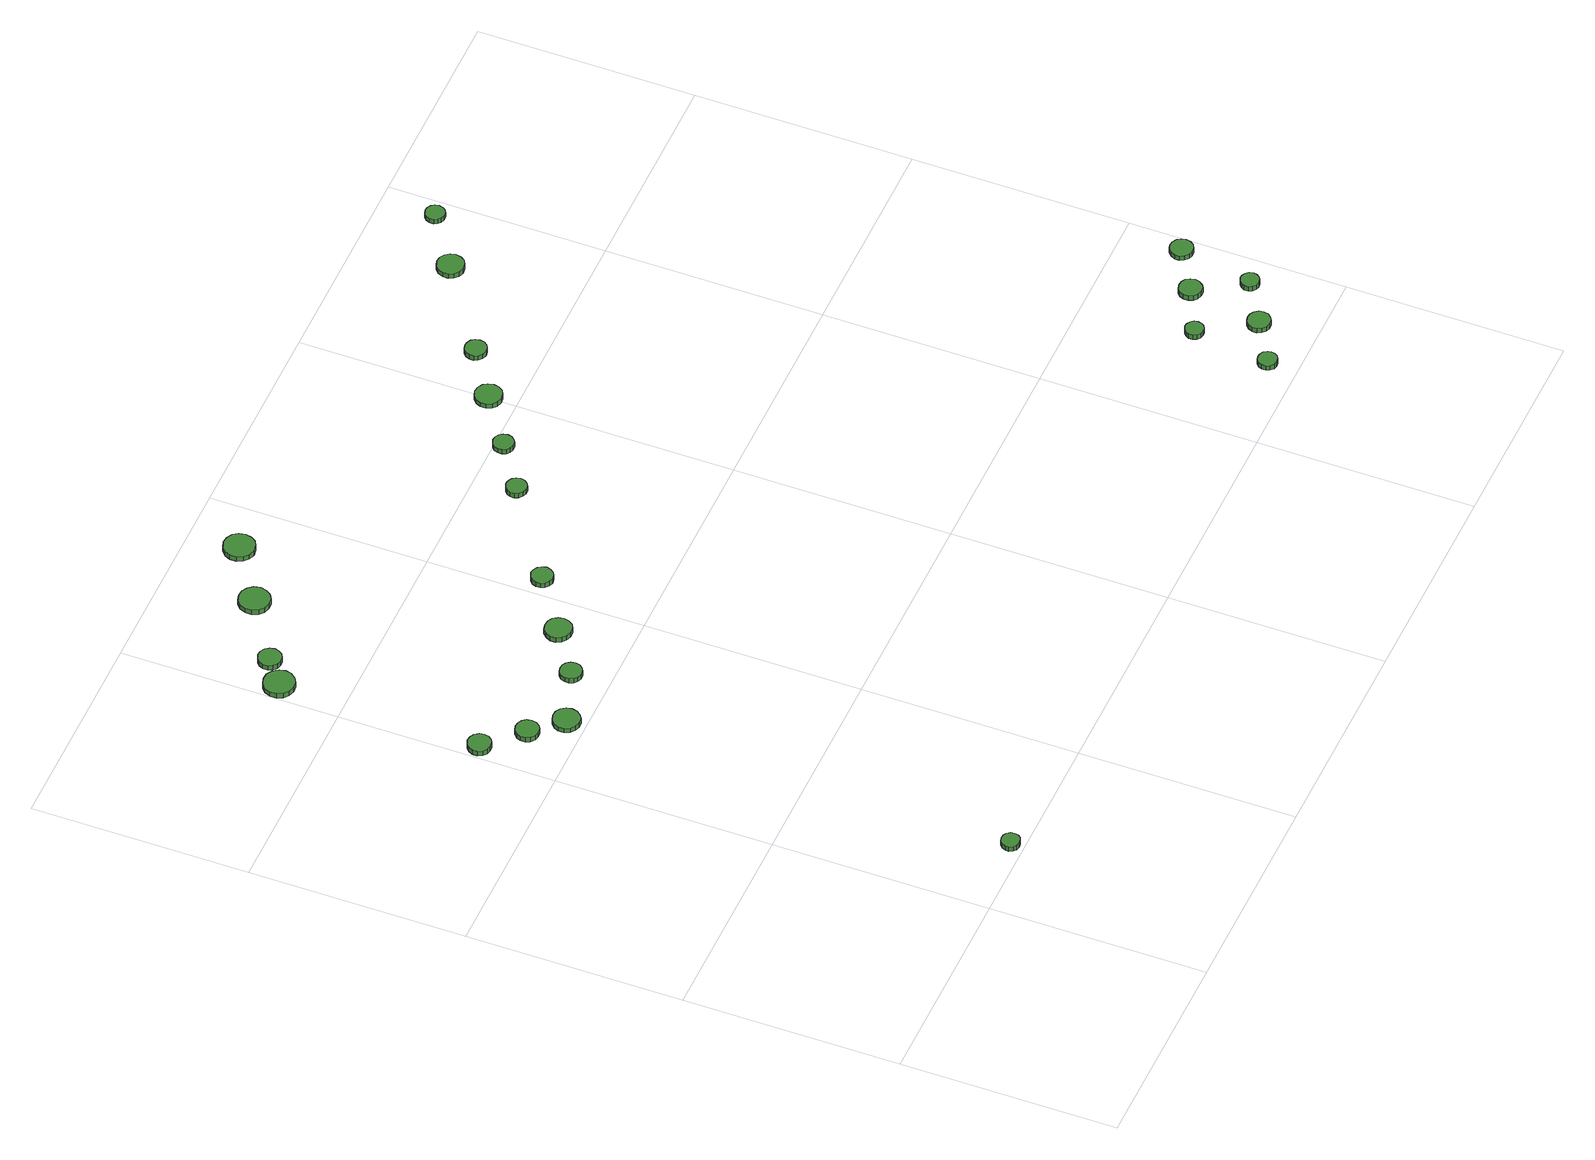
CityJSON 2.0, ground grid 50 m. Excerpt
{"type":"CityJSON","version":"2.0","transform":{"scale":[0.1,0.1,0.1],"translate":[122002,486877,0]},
"CityObjects":{
"tree1":{"type":"SolitaryVegetationObject","attributes":{"function":"something"},"geometry":[{"type":"MultiSurface","lod":"1","boundaries":[[[0,1,2,3,4,5,6,7,8,9,10,11,12,13,14]],[[15,16,17,18,19,20,21,22,23,24,25,26,27,28,29]],[[0,29,28,1]],[[1,28,27,2]],[[2,27,26,3]],[[3,26,25,4]],[[4,25,24,5]],[[5,24,23,6]],[[6,23,22,7]],[[7,22,21,8]],[[8,21,20,9]],[[9,20,19,10]],[[10,19,18,11]],[[11,18,17,12]],[[12,17,16,13]],[[13,16,15,14]],[[14,15,29,0]]]}]},
"tree2":{"type":"SolitaryVegetationObject","attributes":{"function":"something"},"geometry":[{"type":"MultiSurface","lod":"1","boundaries":[[[30,31,32,33,34,35,36,37,38,39,40,41,42,43,44]],[[45,46,47,48,49,50,51,52,53,54,55,56,57,58,59]],[[30,59,58,31]],[[31,58,57,32]],[[32,57,56,33]],[[33,56,55,34]],[[34,55,54,35]],[[35,54,53,36]],[[36,53,52,37]],[[37,52,51,38]],[[38,51,50,39]],[[39,50,49,40]],[[40,49,48,41]],[[41,48,47,42]],[[42,47,46,43]],[[43,46,45,44]],[[44,45,59,30]]]}]},
"tree3":{"type":"SolitaryVegetationObject","attributes":{"function":"something"},"geometry":[{"type":"MultiSurface","lod":"1","boundaries":[[[60,61,62,63,64,65,66,67,68,69,70,71,72,73,74]],[[75,76,77,78,79,80,81,82,83,84,85,86,87,88,89]],[[60,89,88,61]],[[61,88,87,62]],[[62,87,86,63]],[[63,86,85,64]],[[64,85,84,65]],[[65,84,83,66]],[[66,83,82,67]],[[67,82,81,68]],[[68,81,80,69]],[[69,80,79,70]],[[70,79,78,71]],[[71,78,77,72]],[[72,77,76,73]],[[73,76,75,74]],[[74,75,89,60]]]}]},
"tree4":{"type":"SolitaryVegetationObject","attributes":{"function":"something"},"geometry":[{"type":"MultiSurface","lod":"1","boundaries":[[[90,91,92,93,94,95,96,97,98,99,100,101,102,103,104]],[[105,106,107,108,109,110,111,112,113,114,115,116,117,118,119]],[[90,119,118,91]],[[91,118,117,92]],[[92,117,116,93]],[[93,116,115,94]],[[94,115,114,95]],[[95,114,113,96]],[[96,113,112,97]],[[97,112,111,98]],[[98,111,110,99]],[[99,110,109,100]],[[100,109,108,101]],[[101,108,107,102]],[[102,107,106,103]],[[103,106,105,104]],[[104,105,119,90]]]}]},
"tree5":{"type":"SolitaryVegetationObject","attributes":{"function":"something"},"geometry":[{"type":"MultiSurface","lod":"1","boundaries":[[[120,121,122,123,124,125,126,127,128,129,130,131,132,133,134]],[[135,136,137,138,139,140,141,142,143,144,145,146,147,148,149]],[[120,149,148,121]],[[121,148,147,122]],[[122,147,146,123]],[[123,146,145,124]],[[124,145,144,125]],[[125,144,143,126]],[[126,143,142,127]],[[127,142,141,128]],[[128,141,140,129]],[[129,140,139,130]],[[130,139,138,131]],[[131,138,137,132]],[[132,137,136,133]],[[133,136,135,134]],[[134,135,149,120]]]}]},
"tree6":{"type":"SolitaryVegetationObject","attributes":{"function":"something"},"geometry":[{"type":"MultiSurface","lod":"1","boundaries":[[[150,151,152,153,154,155,156,157,158,159,160,161,162,163,164]],[[165,166,167,168,169,170,171,172,173,174,175,176,177,178,179]],[[150,179,178,151]],[[151,178,177,152]],[[152,177,176,153]],[[153,176,175,154]],[[154,175,174,155]],[[155,174,173,156]],[[156,173,172,157]],[[157,172,171,158]],[[158,171,170,159]],[[159,170,169,160]],[[160,169,168,161]],[[161,168,167,162]],[[162,167,166,163]],[[163,166,165,164]],[[164,165,179,150]]]}]},
"tree7":{"type":"SolitaryVegetationObject","attributes":{"function":"something"},"geometry":[{"type":"MultiSurface","lod":"1","boundaries":[[[180,181,182,183,184,185,186,187,188,189,190,191,192,193,194]],[[195,196,197,198,199,200,201,202,203,204,205,206,207,208,209]],[[180,209,208,181]],[[181,208,207,182]],[[182,207,206,183]],[[183,206,205,184]],[[184,205,204,185]],[[185,204,203,186]],[[186,203,202,187]],[[187,202,201,188]],[[188,201,200,189]],[[189,200,199,190]],[[190,199,198,191]],[[191,198,197,192]],[[192,197,196,193]],[[193,196,195,194]],[[194,195,209,180]]]}]},
"tree8":{"type":"SolitaryVegetationObject","attributes":{"function":"something"},"geometry":[{"type":"MultiSurface","lod":"1","boundaries":[[[210,211,212,213,214,215,216,217,218,219,220,221,222,223,224]],[[225,226,227,228,229,230,231,232,233,234,235,236,237,238,239]],[[210,239,238,211]],[[211,238,237,212]],[[212,237,236,213]],[[213,236,235,214]],[[214,235,234,215]],[[215,234,233,216]],[[216,233,232,217]],[[217,232,231,218]],[[218,231,230,219]],[[219,230,229,220]],[[220,229,228,221]],[[221,228,227,222]],[[222,227,226,223]],[[223,226,225,224]],[[224,225,239,210]]]}]},
"tree9":{"type":"SolitaryVegetationObject","attributes":{"function":"something"},"geometry":[{"type":"MultiSurface","lod":"1","boundaries":[[[240,241,242,243,244,245,246,247,248,249,250,251,252,253,254]],[[255,256,257,258,259,260,261,262,263,264,265,266,267,268,269]],[[240,269,268,241]],[[241,268,267,242]],[[242,267,266,243]],[[243,266,265,244]],[[244,265,264,245]],[[245,264,263,246]],[[246,263,262,247]],[[247,262,261,248]],[[248,261,260,249]],[[249,260,259,250]],[[250,259,258,251]],[[251,258,257,252]],[[252,257,256,253]],[[253,256,255,254]],[[254,255,269,240]]]}]},
"tree10":{"type":"SolitaryVegetationObject","attributes":{"function":"something"},"geometry":[{"type":"MultiSurface","lod":"1","boundaries":[[[270,271,272,273,274,275,276,277,278,279,280,281,282,283,284]],[[285,286,287,288,289,290,291,292,293,294,295,296,297,298,299]],[[270,299,298,271]],[[271,298,297,272]],[[272,297,296,273]],[[273,296,295,274]],[[274,295,294,275]],[[275,294,293,276]],[[276,293,292,277]],[[277,292,291,278]],[[278,291,290,279]],[[279,290,289,280]],[[280,289,288,281]],[[281,288,287,282]],[[282,287,286,283]],[[283,286,285,284]],[[284,285,299,270]]]}]},
"tree11":{"type":"SolitaryVegetationObject","attributes":{"function":"something"},"geometry":[{"type":"MultiSurface","lod":"1","boundaries":[[[300,301,302,303,304,305,306,307,308,309,310,311,312,313,314]],[[315,316,317,318,319,320,321,322,323,324,325,326,327,328,329]],[[300,329,328,301]],[[301,328,327,302]],[[302,327,326,303]],[[303,326,325,304]],[[304,325,324,305]],[[305,324,323,306]],[[306,323,322,307]],[[307,322,321,308]],[[308,321,320,309]],[[309,320,319,310]],[[310,319,318,311]],[[311,318,317,312]],[[312,317,316,313]],[[313,316,315,314]],[[314,315,329,300]]]}]},
"tree12":{"type":"SolitaryVegetationObject","attributes":{"function":"something"},"geometry":[{"type":"MultiSurface","lod":"1","boundaries":[[[330,331,332,333,334,335,336,337,338,339,340,341,342,343,344]],[[345,346,347,348,349,350,351,352,353,354,355,356,357,358,359]],[[330,359,358,331]],[[331,358,357,332]],[[332,357,356,333]],[[333,356,355,334]],[[334,355,354,335]],[[335,354,353,336]],[[336,353,352,337]],[[337,352,351,338]],[[338,351,350,339]],[[339,350,349,340]],[[340,349,348,341]],[[341,348,347,342]],[[342,347,346,343]],[[343,346,345,344]],[[344,345,359,330]]]}]},
"tree13":{"type":"SolitaryVegetationObject","attributes":{"function":"something"},"geometry":[{"type":"MultiSurface","lod":"1","boundaries":[[[360,361,362,363,364,365,366,367,368,369,370,371,372,373,374]],[[375,376,377,378,379,380,381,382,383,384,385,386,387,388,389]],[[360,389,388,361]],[[361,388,387,362]],[[362,387,386,363]],[[363,386,385,364]],[[364,385,384,365]],[[365,384,383,366]],[[366,383,382,367]],[[367,382,381,368]],[[368,381,380,369]],[[369,380,379,370]],[[370,379,378,371]],[[371,378,377,372]],[[372,377,376,373]],[[373,376,375,374]],[[374,375,389,360]]]}]},
"tree14":{"type":"SolitaryVegetationObject","attributes":{"function":"something"},"geometry":[{"type":"MultiSurface","lod":"1","boundaries":[[[390,391,392,393,394,395,396,397,398,399,400,401,402,403,404]],[[405,406,407,408,409,410,411,412,413,414,415,416,417,418,419]],[[390,419,418,391]],[[391,418,417,392]],[[392,417,416,393]],[[393,416,415,394]],[[394,415,414,395]],[[395,414,413,396]],[[396,413,412,397]],[[397,412,411,398]],[[398,411,410,399]],[[399,410,409,400]],[[400,409,408,401]],[[401,408,407,402]],[[402,407,406,403]],[[403,406,405,404]],[[404,405,419,390]]]}]},
"tree15":{"type":"SolitaryVegetationObject","attributes":{"function":"something"},"geometry":[{"type":"MultiSurface","lod":"1","boundaries":[[[420,421,422,423,424,425,426,427,428,429,430,431,432,433,434]],[[435,436,437,438,439,440,441,442,443,444,445,446,447,448,449]],[[420,449,448,421]],[[421,448,447,422]],[[422,447,446,423]],[[423,446,445,424]],[[424,445,444,425]],[[425,444,443,426]],[[426,443,442,427]],[[427,442,441,428]],[[428,441,440,429]],[[429,440,439,430]],[[430,439,438,431]],[[431,438,437,432]],[[432,437,436,433]],[[433,436,435,434]],[[434,435,449,420]]]}]},
"tree16":{"type":"SolitaryVegetationObject","attributes":{"function":"something"},"geometry":[{"type":"MultiSurface","lod":"1","boundaries":[[[450,451,452,453,454,455,456,457,458,459,460,461,462,463,464]],[[465,466,467,468,469,470,471,472,473,474,475,476,477,478,479]],[[450,479,478,451]],[[451,478,477,452]],[[452,477,476,453]],[[453,476,475,454]],[[454,475,474,455]],[[455,474,473,456]],[[456,473,472,457]],[[457,472,471,458]],[[458,471,470,459]],[[459,470,469,460]],[[460,469,468,461]],[[461,468,467,462]],[[462,467,466,463]],[[463,466,465,464]],[[464,465,479,450]]]}]},
"tree17":{"type":"SolitaryVegetationObject","attributes":{"function":"something"},"geometry":[{"type":"MultiSurface","lod":"1","boundaries":[[[480,481,482,483,484,485,486,487,488,489,490,491,492,493,494]],[[495,496,497,498,499,500,501,502,503,504,505,506,507,508,509]],[[480,509,508,481]],[[481,508,507,482]],[[482,507,506,483]],[[483,506,505,484]],[[484,505,504,485]],[[485,504,503,486]],[[486,503,502,487]],[[487,502,501,488]],[[488,501,500,489]],[[489,500,499,490]],[[490,499,498,491]],[[491,498,497,492]],[[492,497,496,493]],[[493,496,495,494]],[[494,495,509,480]]]}]},
"tree18":{"type":"SolitaryVegetationObject","attributes":{"function":"something"},"geometry":[{"type":"MultiSurface","lod":"1","boundaries":[[[510,511,512,513,514,515,516,517,518,519,520,521,522,523,524]],[[525,526,527,528,529,530,531,532,533,534,535,536,537,538,539]],[[510,539,538,511]],[[511,538,537,512]],[[512,537,536,513]],[[513,536,535,514]],[[514,535,534,515]],[[515,534,533,516]],[[516,533,532,517]],[[517,532,531,518]],[[518,531,530,519]],[[519,530,529,520]],[[520,529,528,521]],[[521,528,527,522]],[[522,527,526,523]],[[523,526,525,524]],[[524,525,539,510]]]}]},
"tree19":{"type":"SolitaryVegetationObject","attributes":{"function":"something"},"geometry":[{"type":"MultiSurface","lod":"1","boundaries":[[[540,541,542,543,544,545,546,547,548,549,550,551,552,553,554]],[[555,556,557,558,559,560,561,562,563,564,565,566,567,568,569]],[[540,569,568,541]],[[541,568,567,542]],[[542,567,566,543]],[[543,566,565,544]],[[544,565,564,545]],[[545,564,563,546]],[[546,563,562,547]],[[547,562,561,548]],[[548,561,560,549]],[[549,560,559,550]],[[550,559,558,551]],[[551,558,557,552]],[[552,557,556,553]],[[553,556,555,554]],[[554,555,569,540]]]}]},
"tree20":{"type":"SolitaryVegetationObject","attributes":{"function":"something"},"geometry":[{"type":"MultiSurface","lod":"1","boundaries":[[[570,571,572,573,574,575,576,577,578,579,580,581,582,583,584]],[[585,586,587,588,589,590,591,592,593,594,595,596,597,598,599]],[[570,599,598,571]],[[571,598,597,572]],[[572,597,596,573]],[[573,596,595,574]],[[574,595,594,575]],[[575,594,593,576]],[[576,593,592,577]],[[577,592,591,578]],[[578,591,590,579]],[[579,590,589,580]],[[580,589,588,581]],[[581,588,587,582]],[[582,587,586,583]],[[583,586,585,584]],[[584,585,599,570]]]}]},
"tree21":{"type":"SolitaryVegetationObject","attributes":{"function":"something"},"geometry":[{"type":"MultiSurface","lod":"1","boundaries":[[[600,601,602,603,604,605,606,607,608,609,610,611,612,613,614]],[[615,616,617,618,619,620,621,622,623,624,625,626,627,628,629]],[[600,629,628,601]],[[601,628,627,602]],[[602,627,626,603]],[[603,626,625,604]],[[604,625,624,605]],[[605,624,623,606]],[[606,623,622,607]],[[607,622,621,608]],[[608,621,620,609]],[[609,620,619,610]],[[610,619,618,611]],[[611,618,617,612]],[[612,617,616,613]],[[613,616,615,614]],[[614,615,629,600]]]}]},
"tree22":{"type":"SolitaryVegetationObject","attributes":{"function":"something"},"geometry":[{"type":"MultiSurface","lod":"1","boundaries":[[[630,631,632,633,634,635,636,637,638,639,640,641,642,643,644]],[[645,646,647,648,649,650,651,652,653,654,655,656,657,658,659]],[[630,659,658,631]],[[631,658,657,632]],[[632,657,656,633]],[[633,656,655,634]],[[634,655,654,635]],[[635,654,653,636]],[[636,653,652,637]],[[637,652,651,638]],[[638,651,650,639]],[[639,650,649,640]],[[640,649,648,641]],[[641,648,647,642]],[[642,647,646,643]],[[643,646,645,644]],[[644,645,659,630]]]}]},
"tree23":{"type":"SolitaryVegetationObject","attributes":{"function":"something"},"geometry":[{"type":"MultiSurface","lod":"1","boundaries":[[[660,661,662,663,664,665,666,667,668,669,670,671,672,673,674]],[[675,676,677,678,679,680,681,682,683,684,685,686,687,688,689]],[[660,689,688,661]],[[661,688,687,662]],[[662,687,686,663]],[[663,686,685,664]],[[664,685,684,665]],[[665,684,683,666]],[[666,683,682,667]],[[667,682,681,668]],[[668,681,680,669]],[[669,680,679,670]],[[670,679,678,671]],[[671,678,677,672]],[[672,677,676,673]],[[673,676,675,674]],[[674,675,689,660]]]}]}
},
"vertices":[
[210,29,22],[209,37,22],[203,45,22],[196,49,22],[187,50,22],[178,47,22],[172,41,22],[168,33,22],[168,24,22],[172,16,22],[178,10,22],[187,8,22],[196,9,22],[203,13,22],[209,20,22],[209,20,9],[203,13,9],[196,9,9],[187,8,9],[178,10,9],[172,16,9],[168,24,9],[168,33,9],[172,41,9],[178,47,9],[187,50,9],[196,49,9],[203,45,9],[209,37,9],[210,29,9],
[58,1187,17],[56,1198,17],[49,1207,17],[40,1212,17],[29,1214,17],[18,1210,17],[10,1203,17],[5,1193,17],[5,1181,17],[10,1171,17],[18,1164,17],[29,1161,17],[40,1162,17],[49,1167,17],[56,1176,17],[56,1176,4],[49,1167,4],[40,1162,4],[29,1161,4],[18,1164,4],[10,1171,4],[5,1181,4],[5,1193,4],[10,1203,4],[18,1210,4],[29,1214,4],[40,1212,4],[49,1207,4],[56,1198,4],[58,1187,4],
[133,1108,19],[131,1119,19],[124,1128,19],[115,1133,19],[104,1134,19],[93,1131,19],[84,1123,19],[80,1113,19],[80,1102,19],[84,1092,19],[93,1084,19],[104,1081,19],[115,1082,19],[124,1087,19],[131,1097,19],[131,1097,6],[124,1087,6],[115,1082,6],[104,1081,6],[93,1084,6],[84,1092,6],[80,1102,6],[80,1113,6],[84,1123,6],[93,1131,6],[104,1134,6],[115,1133,6],[124,1128,6],[131,1119,6],[133,1108,6],
[196,1041,21],[193,1054,21],[186,1064,21],[175,1071,21],[162,1072,21],[150,1068,21],[140,1059,21],[135,1048,21],[135,1035,21],[140,1023,21],[150,1015,21],[162,1011,21],[175,1012,21],[186,1019,21],[193,1029,21],[193,1029,8],[186,1019,8],[175,1012,8],[162,1011,8],[150,1015,8],[140,1023,8],[135,1035,8],[135,1048,8],[140,1059,8],[150,1068,8],[162,1072,8],[175,1071,8],[186,1064,8],[193,1054,8],[196,1041,8],
[75,1651,14],[72,1665,14],[63,1677,14],[50,1685,14],[35,1686,14],[21,1682,14],[10,1672,14],[4,1658,14],[4,1644,14],[10,1630,14],[21,1620,14],[35,1616,14],[50,1617,14],[63,1625,14],[72,1637,14],[72,1637,1],[63,1625,1],[50,1617,1],[35,1616,1],[21,1620,1],[10,1630,1],[4,1644,1],[4,1658,1],[10,1672,1],[21,1682,1],[35,1686,1],[50,1685,1],[63,1677,1],[72,1665,1],[75,1651,1],
[127,1697,14],[124,1708,14],[118,1717,14],[108,1723,14],[97,1724,14],[87,1720,14],[79,1713,14],[74,1703,14],[74,1692,14],[79,1682,14],[87,1674,14],[97,1671,14],[108,1672,14],[118,1678,14],[124,1687,14],[124,1687,1],[118,1678,1],[108,1672,1],[97,1671,1],[87,1674,1],[79,1682,1],[74,1692,1],[74,1703,1],[79,1713,1],[87,1720,1],[97,1724,1],[108,1723,1],[118,1717,1],[124,1708,1],[127,1697,1],
[324,1086,22],[322,1096,22],[316,1105,22],[307,1110,22],[296,1111,22],[286,1108,22],[279,1101,22],[275,1091,22],[275,1081,22],[279,1072,22],[286,1065,22],[296,1061,22],[307,1062,22],[316,1068,22],[322,1076,22],[322,1076,9],[316,1068,9],[307,1062,9],[296,1061,9],[286,1065,9],[279,1072,9],[275,1081,9],[275,1091,9],[279,1101,9],[286,1108,9],[296,1111,9],[307,1110,9],[316,1105,9],[322,1096,9],[324,1086,9],
[439,1160,20],[436,1172,20],[429,1183,20],[418,1189,20],[405,1190,20],[393,1187,20],[384,1178,20],[378,1166,20],[378,1154,20],[384,1142,20],[393,1134,20],[405,1130,20],[418,1131,20],[429,1137,20],[436,1148,20],[436,1148,7],[429,1137,7],[418,1131,7],[405,1130,7],[393,1134,7],[384,1142,7],[378,1154,7],[378,1166,7],[384,1178,7],[393,1187,7],[405,1190,7],[418,1189,7],[429,1183,7],[436,1172,7],[439,1160,7],
[282,1793,16],[279,1808,16],[270,1819,16],[257,1827,16],[243,1828,16],[229,1824,16],[218,1814,16],[212,1800,16],[212,1786,16],[218,1772,16],[229,1762,16],[243,1758,16],[257,1759,16],[270,1767,16],[279,1779,16],[279,1779,3],[270,1767,3],[257,1759,3],[243,1758,3],[229,1762,3],[218,1772,3],[212,1786,3],[212,1800,3],[218,1814,3],[229,1824,3],[243,1828,3],[257,1827,3],[270,1819,3],[279,1808,3],[282,1793,3],
[566,1252,20],[563,1262,20],[557,1270,20],[548,1275,20],[538,1277,20],[528,1273,20],[520,1266,20],[516,1257,20],[516,1246,20],[520,1237,20],[528,1230,20],[538,1226,20],[548,1228,20],[557,1233,20],[563,1241,20],[563,1241,7],[557,1233,7],[548,1228,7],[538,1226,7],[528,1230,7],[520,1237,7],[516,1246,7],[516,1257,7],[520,1266,7],[528,1273,7],[538,1277,7],[548,1275,7],[557,1270,7],[563,1262,7],[566,1252,7],
[417,1883,15],[414,1898,15],[406,1910,15],[393,1917,15],[378,1919,15],[364,1914,15],[353,1904,15],[347,1891,15],[347,1876,15],[353,1863,15],[364,1853,15],[378,1848,15],[393,1850,15],[406,1857,15],[414,1869,15],[414,1869,2],[406,1857,2],[393,1850,2],[378,1848,2],[364,1853,2],[353,1863,2],[347,1876,2],[347,1891,2],[353,1904,2],[364,1914,2],[378,1919,2],[393,1917,2],[406,1910,2],[414,1898,2],[417,1883,2],
[790,1404,19],[788,1413,19],[782,1421,19],[773,1426,19],[764,1427,19],[755,1424,19],[747,1417,19],[743,1408,19],[743,1399,19],[747,1390,19],[755,1383,19],[764,1380,19],[773,1381,19],[782,1386,19],[788,1394,19],[788,1394,6],[782,1386,6],[773,1381,6],[764,1380,6],[755,1383,6],[747,1390,6],[743,1399,6],[743,1408,6],[747,1417,6],[755,1424,6],[764,1427,6],[773,1426,6],[782,1421,6],[788,1413,6],[790,1404,6],
[900,1478,19],[898,1488,19],[892,1496,19],[884,1501,19],[874,1502,19],[865,1499,19],[857,1492,19],[854,1483,19],[854,1474,19],[857,1465,19],[865,1458,19],[874,1455,19],[884,1456,19],[892,1461,19],[898,1469,19],[898,1469,6],[892,1461,6],[884,1456,6],[874,1455,6],[865,1458,6],[857,1465,6],[854,1474,6],[854,1483,6],[857,1492,6],[865,1499,6],[874,1502,6],[884,1501,6],[892,1496,6],[898,1488,6],[900,1478,6],
[1026,1562,20],[1023,1575,20],[1016,1585,20],[1005,1591,20],[992,1593,20],[980,1589,20],[971,1580,20],[966,1569,20],[966,1556,20],[971,1544,20],[980,1536,20],[992,1532,20],[1005,1533,20],[1016,1539,20],[1023,1550,20],[1023,1550,7],[1016,1539,7],[1005,1533,7],[992,1532,7],[980,1536,7],[971,1544,7],[966,1556,7],[966,1569,7],[971,1580,7],[980,1589,7],[992,1593,7],[1005,1591,7],[1016,1585,7],[1023,1575,7],[1026,1562,7],
[1137,1639,20],[1135,1650,20],[1129,1658,20],[1120,1663,20],[1110,1664,20],[1100,1661,20],[1092,1654,20],[1088,1645,20],[1088,1634,20],[1092,1625,20],[1100,1618,20],[1110,1615,20],[1120,1616,20],[1129,1621,20],[1135,1629,20],[1135,1629,7],[1129,1621,7],[1120,1616,7],[1110,1615,7],[1100,1618,7],[1092,1625,7],[1088,1634,7],[1088,1645,7],[1092,1654,7],[1100,1661,7],[1110,1664,7],[1120,1663,7],[1129,1658,7],[1135,1650,7],[1137,1639,7],
[1745,68,20],[1743,76,20],[1738,84,20],[1730,88,20],[1721,89,20],[1712,87,20],[1705,80,20],[1702,72,20],[1702,63,20],[1705,55,20],[1712,48,20],[1721,46,20],[1730,47,20],[1738,51,20],[1743,59,20],[1743,59,7],[1738,51,7],[1730,47,7],[1721,46,7],[1712,48,7],[1705,55,7],[1702,63,7],[1702,72,7],[1705,80,7],[1712,87,7],[1721,89,7],[1730,88,7],[1738,84,7],[1743,76,7],[1745,68,7],
[1770,246,19],[1768,255,19],[1763,262,19],[1755,267,19],[1747,268,19],[1738,265,19],[1732,259,19],[1728,251,19],[1728,242,19],[1732,234,19],[1738,228,19],[1747,225,19],[1755,226,19],[1763,231,19],[1768,238,19],[1768,238,6],[1763,231,6],[1755,226,6],[1747,225,6],[1738,228,6],[1732,234,6],[1728,242,6],[1728,251,6],[1732,259,6],[1738,265,6],[1747,268,6],[1755,267,6],[1763,262,6],[1768,255,6],[1770,246,6],
[1353,1784,20],[1350,1796,20],[1343,1806,20],[1332,1813,20],[1319,1814,20],[1307,1810,20],[1298,1802,20],[1293,1790,20],[1293,1777,20],[1298,1766,20],[1307,1757,20],[1319,1753,20],[1332,1755,20],[1343,1761,20],[1350,1771,20],[1350,1771,7],[1343,1761,7],[1332,1755,7],[1319,1753,7],[1307,1757,7],[1298,1766,7],[1293,1777,7],[1293,1790,7],[1298,1802,7],[1307,1810,7],[1319,1814,7],[1332,1813,7],[1343,1806,7],[1350,1796,7],[1353,1784,7],
[1849,128,20],[1847,139,20],[1840,148,20],[1831,153,20],[1820,154,20],[1810,151,20],[1802,143,20],[1797,133,20],[1797,123,20],[1802,113,20],[1810,105,20],[1820,102,20],[1831,103,20],[1840,109,20],[1847,117,20],[1847,117,7],[1840,109,7],[1831,103,7],[1820,102,7],[1810,105,7],[1802,113,7],[1797,123,7],[1797,133,7],[1802,143,7],[1810,151,7],[1820,154,7],[1831,153,7],[1840,148,7],[1847,139,7],[1849,128,7],
[1884,300,19],[1881,311,19],[1875,320,19],[1866,325,19],[1855,326,19],[1844,323,19],[1836,316,19],[1832,306,19],[1832,295,19],[1836,285,19],[1844,278,19],[1855,274,19],[1866,275,19],[1875,281,19],[1881,290,19],[1881,290,6],[1875,281,6],[1866,275,6],[1855,274,6],[1844,278,6],[1836,285,6],[1832,295,6],[1832,306,6],[1836,316,6],[1844,323,6],[1855,326,6],[1866,325,6],[1875,320,6],[1881,311,6],[1884,300,6],
[1948,192,20],[1946,201,20],[1940,208,20],[1933,212,20],[1924,213,20],[1916,210,20],[1909,204,20],[1905,196,20],[1905,187,20],[1909,179,20],[1916,173,20],[1924,171,20],[1933,172,20],[1940,176,20],[1946,183,20],[1946,183,7],[1940,176,7],[1933,172,7],[1924,171,7],[1916,173,7],[1909,179,7],[1905,187,7],[1905,196,7],[1909,204,7],[1916,210,7],[1924,213,7],[1933,212,7],[1940,208,7],[1946,201,7],[1948,192,7],
[1475,1873,19],[1473,1882,19],[1468,1889,19],[1460,1894,19],[1451,1895,19],[1442,1892,19],[1436,1886,19],[1432,1878,19],[1432,1868,19],[1436,1860,19],[1442,1854,19],[1451,1851,19],[1460,1852,19],[1468,1857,19],[1473,1864,19],[1473,1864,6],[1468,1857,6],[1460,1852,6],[1451,1851,6],[1442,1854,6],[1436,1860,6],[1432,1868,6],[1432,1878,6],[1436,1886,6],[1442,1892,6],[1451,1895,6],[1460,1894,6],[1468,1889,6],[1473,1882,6],[1475,1873,6],
[1986,363,19],[1984,374,19],[1978,382,19],[1968,388,19],[1957,389,19],[1947,386,19],[1939,378,19],[1934,368,19],[1934,358,19],[1939,348,19],[1947,340,19],[1957,337,19],[1968,338,19],[1978,344,19],[1984,352,19],[1984,352,7],[1978,344,7],[1968,338,7],[1957,337,7],[1947,340,7],[1939,348,7],[1934,358,7],[1934,368,7],[1939,378,7],[1947,386,7],[1957,389,7],[1968,388,7],[1978,382,7],[1984,374,7],[1986,363,7]
]}
